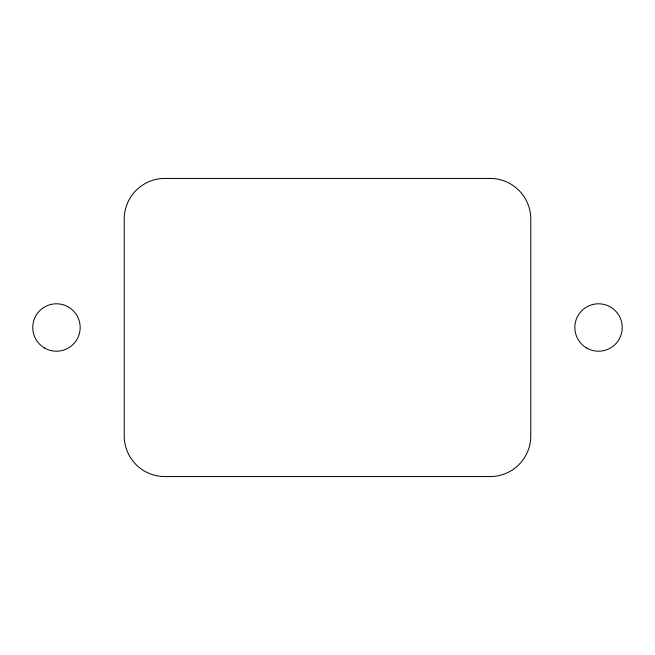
<?xml version="1.0" encoding="UTF-8"?>
<svg xmlns="http://www.w3.org/2000/svg" width="655" height="655" viewBox="0 0 655 655"><rect width="100%" height="100%" fill="white"/><g stroke="black" fill="none" stroke-linecap="round" stroke-linejoin="round"><path stroke-width="0.98" d="M490.12 178.43L164.88 178.43A40.659 40.659 0 0 0 124.221 219.089L124.221 435.911A40.659 40.659 0 0 0 164.88 476.57L490.12 476.57A40.659 40.659 0 0 0 530.779 435.911L530.779 219.089A40.659 40.659 0 0 0 490.12 178.43M586.675 348.034A23.719 23.719 0 0 0 622.25 327.5A23.719 23.719 0 0 0 586.675 306.966A23.719 23.719 0 0 0 586.675 348.034M44.605 348.034A23.719 23.719 0 0 0 80.18 327.5A23.719 23.719 0 0 0 44.605 306.966A23.719 23.719 0 0 0 44.605 348.034"/></g></svg>
